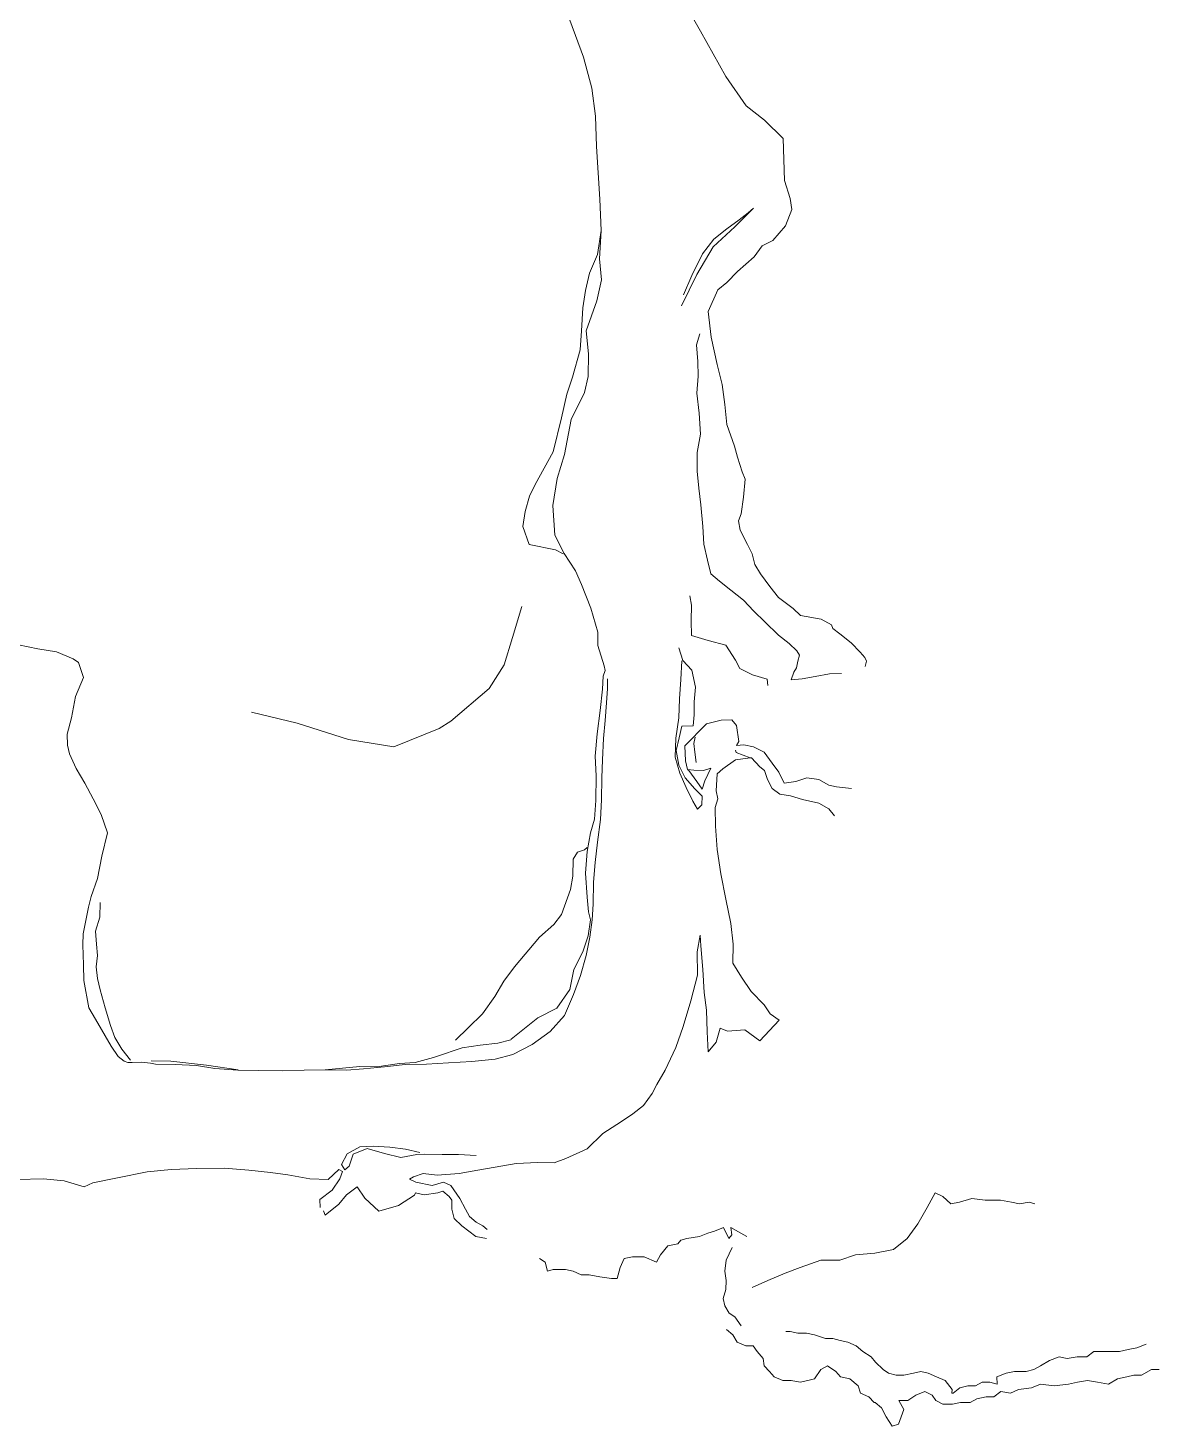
# Model space of a CAD drawing. Extents: x 683321 to 688873, y 7661944 to 7668387.
# Drawn here: x 686730.8 to 687041.4, y 7663853 to 7664236.9 of the extents above; entities that cross this region are included whole.
import ezdxf

# ---------------------------------------------------------------- set-up
doc = ezdxf.new("R2010")
doc.units = 0
doc.header["$MEASUREMENT"] = 0
doc.layers.add('01 CRESTA_Line', color=3, linetype='Continuous', lineweight=20)

msp = doc.modelspace()

# ---------------------------------------------------------------- linework, layer by layer
at = {"layer": '01 CRESTA_Line'}
for points in [[(686912.88, 7664240.5, 3993.6), (686915.5, 7664236, 3991.66), (686922.44, 7664223.5, 3988.33), (686928, 7664215.5, 3987.22), (686933.06, 7664211.5, 3986.55), (686938.19, 7664206.5, 3981.4), (686938.5, 7664195, 3986.48), (686940.12, 7664190, 3986.9), (686940.56, 7664187, 3986.47), (686938.81, 7664182.5, 3984.94), (686935.31, 7664178.5, 3984.57), (686932.44, 7664177, 3982.22), (686930.19, 7664174, 3982.85), (686925.63, 7664170, 3983.35), (686922.69, 7664167, 3983.43), (686920.25, 7664165, 3982.17), (686917.56, 7664159, 3982.21), (686918.38, 7664152, 3983.15), (686920.06, 7664144.5, 3984.22), (686921.44, 7664139, 3984.14), (686922.12, 7664133.5, 3984.91), (686922.75, 7664128, 3986.4), (686924.81, 7664122, 3988.63), (686925.63, 7664119, 3989.32), (686926.94, 7664115, 3990.84), (686927.75, 7664113, 3990.32), (686927.31, 7664108, 3991.14), (686926.69, 7664103.5, 3989.48), (686925.88, 7664101.5, 3988.14), (686926.38, 7664099, 3986.53), (686928.38, 7664095, 3985.21), (686929.69, 7664092.5, 3984.15), (686930.44, 7664089.5, 3982.98), (686932, 7664087, 3981.91), (686934.56, 7664083.5, 3981.24), (686936.94, 7664080.5, 3979.78), (686940.94, 7664077.5, 3978.65), (686942.94, 7664075.5, 3977.72), (686948.62, 7664074.5, 3977.89), (686951.44, 7664073, 3977.71), (686951.81, 7664072, 3977.11), (686953.75, 7664070.5, 3976.22), (686956.81, 7664068, 3975.82), (686959.31, 7664065.5, 3975.64), (686960.56, 7664064, 3975.57), (686961.06, 7664063, 3975.2), (686960.69, 7664061.5, 3975.02)], [(686879.65, 7664238.99, 3984.73), (686883.38, 7664228.88, 3983.44), (686885.67, 7664220.34, 3982.37), (686886.61, 7664212.68, 3981.53), (686886.92, 7664204.28, 3980.66), (686887.88, 7664189.82, 3980.07), (686888.17, 7664181.21, 3979.34), (686887.23, 7664174.63, 3978.59), (686885.03, 7664169.56, 3977.57), (686883.89, 7664164.75, 3977.34), (686883.2, 7664159.99, 3976.7), (686882.84, 7664153.72, 3976.52), (686882.46, 7664148.51, 3975.66), (686880.37, 7664141.01, 3974.41), (686878.82, 7664136.32, 3973.71), (686877.29, 7664129.77, 3972.91), (686875.03, 7664120.44, 3971.93), (686870.09, 7664111.54, 3970.89), (686868.5, 7664108.33, 3970.42), (686867.34, 7664104.09, 3969.65), (686866.74, 7664099.97, 3968.97), (686868.42, 7664095.02, 3968.62), (686875.65, 7664093.57, 3969.25), (686877.8, 7664092.48, 3969.29)], [(686910.22, 7664160.52, 3974.96), (686914.5, 7664169.17, 3976.03), (686919, 7664176.79, 3977.05), (686924.93, 7664182.3, 3977.49), (686930.05, 7664187.35, 3977.98), (686928.53, 7664186.14, 3977.83), (686926.13, 7664184.19, 3977.56), (686922.67, 7664181.67, 3977.26), (686919.16, 7664178.87, 3977.07), (686916.02, 7664174.83, 3976.69), (686913.07, 7664168.86, 3976.07), (686910.81, 7664163.56, 3975.38)], [(686888.17, 7664181.21, 3979.34), (686887.79, 7664173.49, 3978.39), (686888.31, 7664167.74, 3977.48), (686887.05, 7664161.92, 3976.78), (686884.11, 7664153.69, 3976.48), (686884.72, 7664147.36, 3975.61), (686884.61, 7664141.19, 3974.77), (686883.6, 7664136.78, 3974.4), (686879.97, 7664129.33, 3973.33), (686878.13, 7664119.76, 3972.1), (686876.16, 7664113.17, 3971.52), (686874.95, 7664105.73, 3970.77), (686875.51, 7664097.6, 3969.42), (686878.03, 7664092.52, 3969.39), (686881.13, 7664087.77, 3969.2), (686882.77, 7664084.01, 3968.6), (686885.35, 7664077.53, 3968.08), (686887.29, 7664070.98, 3967.36), (686887.26, 7664067.29, 3966.88), (686889.01, 7664061.7, 3965.24), (686889.28, 7664060.43, 3965.2), (686888.79, 7664058.93, 3965.28), (686888.55, 7664055.29, 3965.06), (686887.89, 7664049.43, 3964.39), (686887.14, 7664043.05, 3963.92), (686886.6, 7664036.95, 3963.45), (686886.83, 7664031.56, 3963.28), (686886.78, 7664024.74, 3962.88), (686886.37, 7664019.61, 3962.42), (686885.24, 7664015.87, 3962.2), (686884.37, 7664010.74, 3961.83), (686883.9, 7664004.76, 3961.1), (686884.37, 7663998.24, 3960.24), (686884.69, 7663994.16, 3959.77), (686885.27, 7663991.97, 3959.64), (686884.6, 7663987.56, 3959.14), (686883.2, 7663983.19, 3958.6), (686880.75, 7663978.35, 3958.05), (686879.64, 7663972.87, 3957.58), (686876, 7663967.74, 3957.16), (686870.82, 7663965.07, 3957.42), (686863.5, 7663959.26, 3957.02), (686863.37, 7663959.06, 3957.02), (686859.86, 7663958.08, 3956.95), (686855.01, 7663957.54, 3956.09), (686850.06, 7663956.85, 3955.59), (686843, 7663954.49, 3953.65), (686842.13, 7663954.15, 3953.71), (686837.12, 7663952.81, 3952.68), (686832.81, 7663952.51, 3952.01), (686826.65, 7663951.66, 3951.17), (686821.96, 7663951.72, 3950.86), (686812.42, 7663950.81, 3949.79)], [(686915.32, 7664152.84, 3980.04), (686914.41, 7664149.88, 3980.06), (686914.73, 7664145.32, 3980.55), (686914.84, 7664141.28, 3980.81), (686914.47, 7664136.56, 3980.86), (686915.1, 7664131.14, 3981.22), (686915.45, 7664125.32, 3981.44), (686914.55, 7664120.27, 3981.4), (686914.6, 7664115.21, 3981.38), (686915.05, 7664110.52, 3981.15), (686915.59, 7664105.97, 3981.02), (686916.1, 7664099.96, 3980.85), (686916.44, 7664095.17, 3980.34), (686917.38, 7664090.78, 3979.99), (686918.28, 7664086.95, 3979.73), (686920.66, 7664085.01, 3980.01), (686923.78, 7664082.49, 3979.25), (686927.25, 7664079.78, 3978.55), (686930.11, 7664076.69, 3977.57), (686933.15, 7664073.84, 3976.82), (686936.9, 7664070.17, 3975.8), (686939.81, 7664067.9, 3974.79), (686941.93, 7664065.85, 3973.84), (686942.64, 7664064.66, 3973.29), (686942.16, 7664063.01, 3972.37), (686941.88, 7664061.21, 3971.62), (686941.07, 7664059.96, 3971.15), (686940.36, 7664057.92, 3970.16), (686943.37, 7664058.19, 3970.93), (686946.99, 7664058.84, 3971.85), (686950.93, 7664059.53, 3972.79), (686954.22, 7664059.64, 3973.31)], [(686866.44, 7664078, 3966.45), (686863.88, 7664069.5, 3964.19), (686861.56, 7664062, 3961.91), (686857.5, 7664055.5, 3960.4), (686846.94, 7664046.5, 3957.59), (686843.75, 7664044.5, 3956.78), (686831.31, 7664039.5, 3955.28), (686818.81, 7664041.5, 3954.52), (686804.75, 7664046, 3953.31), (686792.19, 7664049, 3952.57)], [(686912.55, 7664080.98, 3972.23), (686913.04, 7664078.41, 3971.52), (686912.88, 7664074.12, 3970.32), (686912.97, 7664070.05, 3969.02), (686917.59, 7664068.64, 3969.51), (686922.47, 7664067.38, 3970.2), (686925.06, 7664063.31, 3969.88), (686926.3, 7664061.02, 3969.43), (686929.79, 7664059.26, 3968.98), (686933.74, 7664058.07, 3968.62), (686933.94, 7664056.3, 3967.91)], [(686728.2, 7664067.46, 3945.88), (686733.51, 7664066.43, 3946.07), (686738.63, 7664065.6, 3946.4), (686743.23, 7664063.64, 3946.6), (686744.69, 7664062.61, 3946.42), (686746.06, 7664058.52, 3946.46), (686743.86, 7664053.27, 3946.35), (686742.83, 7664047.48, 3946.38), (686741.56, 7664042.92, 3946.34), (686741.68, 7664039.92, 3946.1), (686742.26, 7664037.6, 3946.15), (686744.04, 7664033.51, 3946.28), (686746.48, 7664029.5, 3946.36), (686748.69, 7664025.22, 3946.37), (686750.91, 7664020.94, 3946.36), (686752.69, 7664015.86, 3946.31), (686751.09, 7664009.42, 3946.17), (686749.89, 7664003.36, 3946.08), (686748.22, 7663998.39, 3945.99), (686747.45, 7663995.49, 3945.94), (686745.98, 7663988.15, 3945.49), (686745.94, 7663985.15, 3945.33), (686746.1, 7663979.61, 3945.43), (686746.21, 7663975.35, 3944.88), (686747.57, 7663967.81, 3944.57), (686749.41, 7663964.68, 3944.49), (686753.7, 7663957.31, 3944.26), (686755.56, 7663954.47, 3944.57), (686757.22, 7663953.21, 3945.35), (686758.26, 7663952.84, 3945.37), (686759.41, 7663952.84, 3945.54), (686762.07, 7663952.93, 3945.14), (686764.52, 7663952.61, 3945.39), (686765.88, 7663952.36, 3945.44), (686771.22, 7663952.25, 3946.01), (686777.1, 7663951.95, 3946.54), (686782.16, 7663951.17, 3946.86), (686788.49, 7663950.75, 3947.29), (686794.26, 7663950.62, 3947.78), (686800.76, 7663950.52, 3948.54), (686806.64, 7663950.75, 3949.08), (686812.42, 7663950.81, 3949.79), (686818.28, 7663950.72, 3950.41), (686823, 7663951.11, 3950.82), (686828.75, 7663951.59, 3951.5), (686834.4, 7663952.25, 3952.26), (686840.21, 7663952.33, 3953.15), (686846.28, 7663952.7, 3954.16), (686852.69, 7663953.12, 3954.76), (686859.1, 7663953.7, 3955.46), (686863.94, 7663955.05, 3955.86), (686869.31, 7663957.72, 3956.22), (686874.17, 7663961.28, 3956.66), (686878.13, 7663965.68, 3956.99), (686880.63, 7663971.52, 3957.5), (686882.57, 7663976.71, 3958.09), (686884.08, 7663982.23, 3958.65), (686885.07, 7663987.27, 3959.12), (686885.7, 7663992.01, 3959.6), (686886.05, 7663996.31, 3960.07), (686886.12, 7664002.32, 3960.83), (686886.54, 7664007.76, 3961.47), (686887.16, 7664013.35, 3962.14), (686888, 7664019.49, 3962.5), (686888.27, 7664024.97, 3962.95), (686888.37, 7664030.97, 3963.41), (686888.62, 7664035.93, 3963.67), (686888.82, 7664041.79, 3963.96), (686889.29, 7664046.71, 3964.38), (686889.66, 7664051.6, 3964.78), (686889.96, 7664055.54, 3965.16), (686889.99, 7664058.15, 3965.43)], [(686909.51, 7664066.67, 3965.63), (686910.62, 7664063.18, 3966.81), (686913.06, 7664060.53, 3966.62), (686914.14, 7664055.88, 3966.18), (686913.75, 7664051.84, 3965.82), (686913.76, 7664048.25, 3965.33), (686913.46, 7664045.27, 3964.73), (686910.35, 7664045.2, 3964.99), (686909.62, 7664041.91, 3964.51), (686908.81, 7664038.52, 3964.14), (686909.56, 7664034.49, 3963.89), (686911.29, 7664030.98, 3963.74), (686913.91, 7664027.97, 3963.5), (686915.93, 7664025.96, 3963.41), (686915.86, 7664023.53, 3963.33), (686914.67, 7664022.39, 3963.32), (686913.37, 7664024.54, 3963.44), (686911.55, 7664028.31, 3963.62), (686909.82, 7664032.29, 3963.79), (686908.55, 7664036.66, 3964.03), (686908.69, 7664041.87, 3964.49), (686909.5, 7664047.49, 3965.23), (686909.76, 7664052.66, 3965.91), (686910.06, 7664057.98, 3966.31), (686910.4, 7664063.13, 3966.81)], [(686912.03, 7664033.14, 3962.77), (686912.28, 7664033, 3962.74), (686914.43, 7664029.94, 3962.39), (686915.9, 7664027.88, 3962.65), (686916.63, 7664030.13, 3962.67), (686918.31, 7664033.61, 3963.01), (686916.28, 7664032.96, 3962.77), (686913.69, 7664033.06, 3962.66), (686911.95, 7664033.22, 3962.71), (686911.38, 7664035.68, 3962.74), (686911.19, 7664039.73, 3963.23), (686917.12, 7664045.79, 3962.92), (686921.15, 7664046.83, 3963.86), (686924.11, 7664046.91, 3964.53), (686925.4, 7664045.35, 3965.53), (686926, 7664040.98, 3965.44), (686925.36, 7664039.82, 3964.38), (686927.38, 7664040, 3966.01), (686930, 7664039.5, 3967.14), (686932.94, 7664038, 3967.56), (686935.19, 7664035, 3967.62), (686937, 7664032.5, 3967.89), (686938.44, 7664029.5, 3968.31), (686941.69, 7664030, 3969.31), (686944.69, 7664031, 3971.19), (686947.94, 7664030.5, 3971.69), (686950.75, 7664029, 3971.82), (686952.81, 7664028.5, 3972.08), (686956.94, 7664028, 3972.46)], [(686914.27, 7664035.22, 3960.59), (686913.89, 7664038.04, 3960.51), (686913.62, 7664040.38, 3960.45), (686914.05, 7664042.12, 3960.68)], [(686929.13, 7664036.48, 3965.69), (686925.05, 7664035.92, 3965.34), (686921.57, 7664033.46, 3965.29), (686920.02, 7664032.1, 3965.31), (686919.77, 7664027.37, 3966.25), (686920.22, 7664025.24, 3966.95), (686919.54, 7664022.82, 3968.8), (686919.56, 7664017.71, 3967.16), (686920.08, 7664011.31, 3967.78), (686921.03, 7664004.66, 3968.24), (686922.44, 7663997.62, 3968.77), (686923.82, 7663990.98, 3969.31), (686924.44, 7663985.33, 3969.74), (686924.34, 7663980.1, 3970.7), (686926.78, 7663976.26, 3971.14), (686929.43, 7663972.35, 3970.84), (686932.92, 7663968.65, 3971.19), (686934.65, 7663966.14, 3971.09), (686937.1, 7663964.46, 3971.42), (686931.78, 7663958.75, 3963.04), (686927.68, 7663961.8, 3963.36), (686922.87, 7663961.46, 3962.07), (686920.88, 7663962.23, 3961.7), (686919.77, 7663958.38, 3960.76), (686917.63, 7663955.72, 3959.86), (686917.29, 7663961.22, 3959.55), (686917.12, 7663967.14, 3959.77), (686916.5, 7663972.06, 3960.18), (686916.1, 7663978.34, 3960.31), (686915.58, 7663984.81, 3960.42), (686915.4, 7663987.77, 3960.38), (686914.59, 7663983.2, 3960.09), (686914.68, 7663976.8, 3959.69), (686912.86, 7663969.76, 3959.45), (686910.73, 7663962.73, 3958.88), (686908.68, 7663956.93, 3959), (686905.79, 7663950.73, 3958.52), (686903.45, 7663946.74, 3959.75), (686902.22, 7663944.31, 3960.72), (686899.79, 7663940.97, 3963.52), (686896.9, 7663938.73, 3961.91), (686893.78, 7663936.61, 3963.7), (686888.65, 7663933.35, 3961.76), (686884.37, 7663929.08, 3960.56), (686878.52, 7663926.47, 3959.25), (686875.34, 7663925.3, 3960.85), (686870.79, 7663925.37, 3959.43), (686864.89, 7663925.05, 3958.7), (686859.15, 7663924.04, 3957.64), (686854.35, 7663923.27, 3956.24), (686849.21, 7663922.37, 3954.7), (686843.21, 7663921.9, 3953.41), (686839.34, 7663922.35, 3952.54), (686836.67, 7663921.45, 3951.85), (686835.56, 7663920.8, 3950.83), (686837.31, 7663920, 3951.54), (686841.81, 7663919, 3952.07), (686844.88, 7663920, 3953.16), (686846.94, 7663919, 3953.33), (686849.38, 7663915.5, 3953.76), (686851, 7663912.5, 3954.36), (686852.06, 7663910.5, 3954.67), (686853.88, 7663909, 3955.39), (686855.75, 7663908, 3956.29), (686856.88, 7663907, 3956.39)], [(686925.1, 7664038.53, 3964.34), (686925.23, 7664037.94, 3964.73), (686929.13, 7664036.48, 3965.69), (686929.48, 7664036.44, 3966.48), (686931.75, 7664034, 3966.74), (686933.06, 7664033, 3967.24), (686933.88, 7664030.5, 3968.62), (686935.12, 7664028, 3969.36), (686937.25, 7664026.5, 3969.89), (686940.19, 7664026, 3970.15), (686943.5, 7664025, 3970.54), (686947.94, 7664024, 3970.81), (686950.69, 7664022.5, 3971.72), (686952.31, 7664020.5, 3972.06)], [(686884.34, 7664011.88, 3962.19), (686883.64, 7664011.17, 3962.08), (686881.73, 7664010.59, 3962.13), (686880.49, 7664008.67, 3961.95), (686880.41, 7664004, 3961.06), (686879.82, 7664000.33, 3960.46), (686877.36, 7663993.42, 3958.92), (686875.25, 7663990.73, 3958.55), (686871.25, 7663987.21, 3957.91), (686864.43, 7663979.04, 3956.81), (686861.46, 7663975.12, 3956.72), (686858.97, 7663970.97, 3956.38), (686855.67, 7663966.18, 3956.07), (686851.71, 7663962.33, 3955.02), (686848.24, 7663958.94, 3954.45)], [(686750.67, 7663996.72, 3944.49), (686750.59, 7663992.69, 3944.54), (686749.38, 7663988.91, 3944.37), (686749.62, 7663985.29, 3944.2), (686749.95, 7663982.15, 3944.05), (686749.54, 7663979.09, 3943.91), (686749.93, 7663975.91, 3943.98), (686750.63, 7663972.74, 3944.04), (686752.07, 7663967.86, 3944.07), (686753.51, 7663962.98, 3944.09), (686754.71, 7663959.66, 3944.33), (686756.63, 7663956.47, 3944.57), (686759.02, 7663953.41, 3945.11)], [(686788.5, 7663950.78, 3947.29), (686779.81, 7663952.07, 3946.72), (686770.04, 7663953.15, 3945.75), (686764.64, 7663953.24, 3945.29)], [(686853.85, 7663927.26, 3952.22), (686849.04, 7663927.53, 3952.26), (686844.58, 7663927.52, 3951.87), (686839.61, 7663927.68, 3951.7), (686837.63, 7663927.52, 3952), (686833.22, 7663926.7, 3951.53), (686828.75, 7663927.87, 3951.14), (686823.93, 7663929.17, 3950.75), (686820.16, 7663927.67, 3950.36), (686819.04, 7663924.33, 3950.22), (686817.83, 7663923.32, 3950.42), (686816.88, 7663924.83, 3950), (686818.47, 7663927.73, 3950.37), (686821.92, 7663929.62, 3950.62), (686825.64, 7663929.83, 3950.96), (686830.15, 7663929.59, 3951.41), (686834.5, 7663929.05, 3951.82), (686838.39, 7663928.09, 3952.15)], [(686727.86, 7663920.65, 3945.82), (686735.11, 7663920.9, 3947.25), (686740.8, 7663920.34, 3949.29), (686746.26, 7663918.67, 3950.59), (686748.66, 7663919.8, 3950.01), (686755.43, 7663921.13, 3950.56), (686763.59, 7663922.84, 3951.65), (686770.16, 7663923.42, 3952.39), (686777.24, 7663923.74, 3952.96), (686784.72, 7663923.78, 3953.21), (686791.48, 7663923.24, 3952.33), (686797.38, 7663922.59, 3951.61), (686802.17, 7663922.01, 3951.28), (686808.2, 7663920.9, 3951.47), (686813.26, 7663920.72, 3951.38), (686816.17, 7663923.45, 3950.6), (686817.21, 7663922.89, 3950.74), (686816.45, 7663920.83, 3951.11), (686814.36, 7663917.72, 3951.8), (686810.94, 7663915.24, 3952.38), (686811.03, 7663913.02, 3951.46)], [(686811.99, 7663912.05, 3951.65), (686812.42, 7663910.91, 3952.42), (686816.17, 7663913.93, 3951.72), (686818.26, 7663916.44, 3951.12), (686821.24, 7663918.71, 3950.79), (686823.34, 7663915.55, 3951.83), (686827.19, 7663912.03, 3952.73), (686832.59, 7663913.57, 3952.76), (686836.97, 7663916.39, 3951.97), (686837.25, 7663917, 3951.87), (686839.62, 7663916.5, 3952.44), (686843.38, 7663917, 3952.51), (686844.75, 7663917.5, 3952.96), (686846.5, 7663916, 3953.28), (686847.19, 7663915, 3953.54), (686847.25, 7663912.5, 3954.19), (686847.81, 7663910, 3954.91), (686849.94, 7663908, 3955.1), (686853.81, 7663905, 3955.94), (686856.75, 7663904.5, 3956.31)], [(686929.63, 7663891, 3970.3), (686933.94, 7663893, 3970.42), (686938.69, 7663895, 3970.43), (686942.81, 7663896.5, 3970.45), (686948.56, 7663898.5, 3970.54), (686953.75, 7663898.5, 3970.32), (686958.06, 7663900, 3970.63), (686963.31, 7663900.5, 3970.93), (686968.5, 7663901.5, 3970.12), (686972.25, 7663904.5, 3970.33), (686975.12, 7663908.5, 3971.26), (686977.75, 7663913, 3971.47), (686979.94, 7663917, 3972.03), (686982.06, 7663916, 3972.74), (686984.25, 7663914, 3973.97), (686986.56, 7663914.5, 3974.68), (686990, 7663915.5, 3975.9), (686993.63, 7663915, 3977.29), (686997.88, 7663915, 3979.49), (687000.88, 7663914.5, 3980.88), (687003.06, 7663914, 3982.45), (687005.75, 7663914.5, 3983.65), (687007.31, 7663914, 3984.48)], [(686871.25, 7663899, 3960.05), (686872.87, 7663898, 3960.29), (686873.5, 7663895.5, 3960.31), (686875.06, 7663896, 3960.67), (686878.38, 7663896, 3961.54), (686880.5, 7663895.5, 3961.96), (686882.75, 7663894.5, 3962.59), (686884.88, 7663894.5, 3963.12), (686887.88, 7663894, 3963.88), (686891.06, 7663893.5, 3964.61), (686892.56, 7663893.5, 3964.7), (686893.38, 7663896.5, 3965.5), (686894.56, 7663899, 3966.63), (686896.81, 7663899.5, 3966.56), (686900.06, 7663899.5, 3966.39), (686903.44, 7663898, 3966.2), (686904.5, 7663900, 3966.82), (686906.5, 7663902.5, 3966.89), (686909.25, 7663903, 3966.78), (686910.12, 7663904, 3966.85), (686911.69, 7663904.5, 3966.98), (686915.25, 7663905, 3967.74), (686917.5, 7663906, 3967.51), (686919.31, 7663906.5, 3968.46), (686921.81, 7663907.5, 3969.29), (686923.25, 7663904.5, 3969.2), (686924.12, 7663905.5, 3969.14), (686923.81, 7663907.5, 3970.37), (686926.56, 7663906, 3969.38), (686928.19, 7663905, 3968.78)], [(686926.69, 7663880.5, 3970.79), (686924.88, 7663883, 3970.06), (686923.31, 7663884, 3969.75), (686922.19, 7663886, 3969.48), (686921.69, 7663888, 3969.23), (686922.44, 7663890.5, 3968.85), (686922.5, 7663893, 3968.81), (686922.19, 7663895.5, 3968.27), (686922.56, 7663898.5, 3967.99), (686924.19, 7663902, 3967.75)], [(686922.62, 7663879.5, 3970.41), (686924.37, 7663878, 3970.88), (686925.56, 7663876, 3971.49), (686927.94, 7663875, 3971.65), (686929.94, 7663875, 3971.74), (686931.06, 7663873.5, 3972.49), (686932.69, 7663871.5, 3973.5), (686932.94, 7663869.5, 3974.45), (686934.38, 7663868, 3975.18), (686935.75, 7663866.5, 3976.12), (686938.06, 7663865.5, 3977.13), (686940.38, 7663865.5, 3977.66), (686942.81, 7663865, 3978.52), (686944.94, 7663865.5, 3978.59), (686946.81, 7663866, 3978.73), (686948.56, 7663868.5, 3978.59), (686950.31, 7663869.5, 3977.86), (686952.62, 7663868, 3978.59), (686953.94, 7663866.5, 3979.3), (686956.5, 7663866, 3979.63), (686958.81, 7663864, 3980.35), (686959.37, 7663862, 3980.92), (686961.69, 7663861, 3981.24), (686963.19, 7663859.5, 3981.77), (686963.44, 7663859.5, 3981.6), (686965.19, 7663858, 3982.17), (686966.44, 7663855.5, 3983.47), (686968.06, 7663853, 3984.17), (686969.88, 7663853.5, 3983.93), (686970.56, 7663855.5, 3984.11), (686971.31, 7663857.5, 3984.01), (686969.94, 7663860, 3983.21), (686972.38, 7663860, 3983.81), (686974.56, 7663861.5, 3983.62), (686977.06, 7663862.5, 3983.81), (686979.12, 7663861.5, 3984.16), (686980.12, 7663860, 3985.06), (686982.06, 7663859, 3985.68), (686984.63, 7663859, 3985.89), (686986.88, 7663859.5, 3986.25), (686989.56, 7663859.5, 3986.67), (686991.31, 7663860.5, 3986.88), (686993.94, 7663861, 3986.82), (686996.06, 7663861, 3987.4), (686997.94, 7663862.5, 3987.6), (687000.56, 7663862, 3988.11), (687002.75, 7663863, 3988.68), (687006.37, 7663863.5, 3989.24), (687008.81, 7663864.5, 3989.42), (687012.56, 7663864, 3990.56), (687016.5, 7663864.5, 3991.34), (687019, 7663865, 3991.67), (687021.69, 7663865.5, 3992.25), (687024.44, 7663865, 3993.11), (687027.5, 7663864.5, 3993.82), (687029.94, 7663866, 3993.9), (687032.5, 7663866.5, 3994.79), (687034.44, 7663867, 3995.09), (687036.56, 7663867, 3996.14), (687039.31, 7663868.5, 3996.61), (687041.38, 7663868.5, 3997.17)], [(687037.88, 7663875.5, 3997.87), (687035.31, 7663874.5, 3997.28), (687032.88, 7663874, 3996.66), (687030.5, 7663873.5, 3996.12), (687028.06, 7663873.5, 3995.21), (687025.81, 7663873.5, 3994.75), (687023.44, 7663873.5, 3994), (687021.56, 7663872, 3993.21), (687018.88, 7663872, 3992.47), (687016.19, 7663871.5, 3991.93), (687014, 7663872, 3991.74), (687011.31, 7663871, 3991.15), (687008.81, 7663869.5, 3990.67), (687007, 7663868.5, 3990.27), (687004.94, 7663868, 3989.96), (687001.69, 7663868, 3989.54), (686999.38, 7663867.5, 3989.18), (686996.81, 7663866.5, 3988.21), (686996.94, 7663864.5, 3987.22), (686994.88, 7663865, 3987.07), (686992.81, 7663865, 3987.12), (686990.94, 7663864, 3986.84), (686988.88, 7663864, 3986.44), (686986.69, 7663863.5, 3986), (686984.88, 7663862, 3985.24), (686984.5, 7663862, 3985.05), (686984.56, 7663863, 3984.94), (686982.62, 7663865.5, 3985.04), (686980.31, 7663866.5, 3984.77), (686978, 7663867.5, 3984.46), (686976, 7663868, 3983.89), (686974, 7663867.5, 3983.35), (686971.31, 7663867, 3982.63), (686969.19, 7663867, 3981.79), (686967.12, 7663867.5, 3981.41), (686965.62, 7663868.5, 3981.52), (686963.56, 7663870.5, 3981.16), (686962.31, 7663872, 3981.25), (686960.06, 7663873.5, 3980.88), (686958.19, 7663875, 3980.72), (686955.94, 7663876, 3980.44), (686953.81, 7663876.5, 3979.89), (686951.81, 7663877, 3979.5), (686949.81, 7663877, 3979.13), (686946.81, 7663878, 3978.56), (686944.56, 7663878.5, 3978.25), (686942.25, 7663878.5, 3977.74), (686940.06, 7663879, 3976.83), (686938.88, 7663879, 3976.72)]]:
    msp.add_polyline3d(points, dxfattribs=at)

doc.saveas('drawing.dxf')
